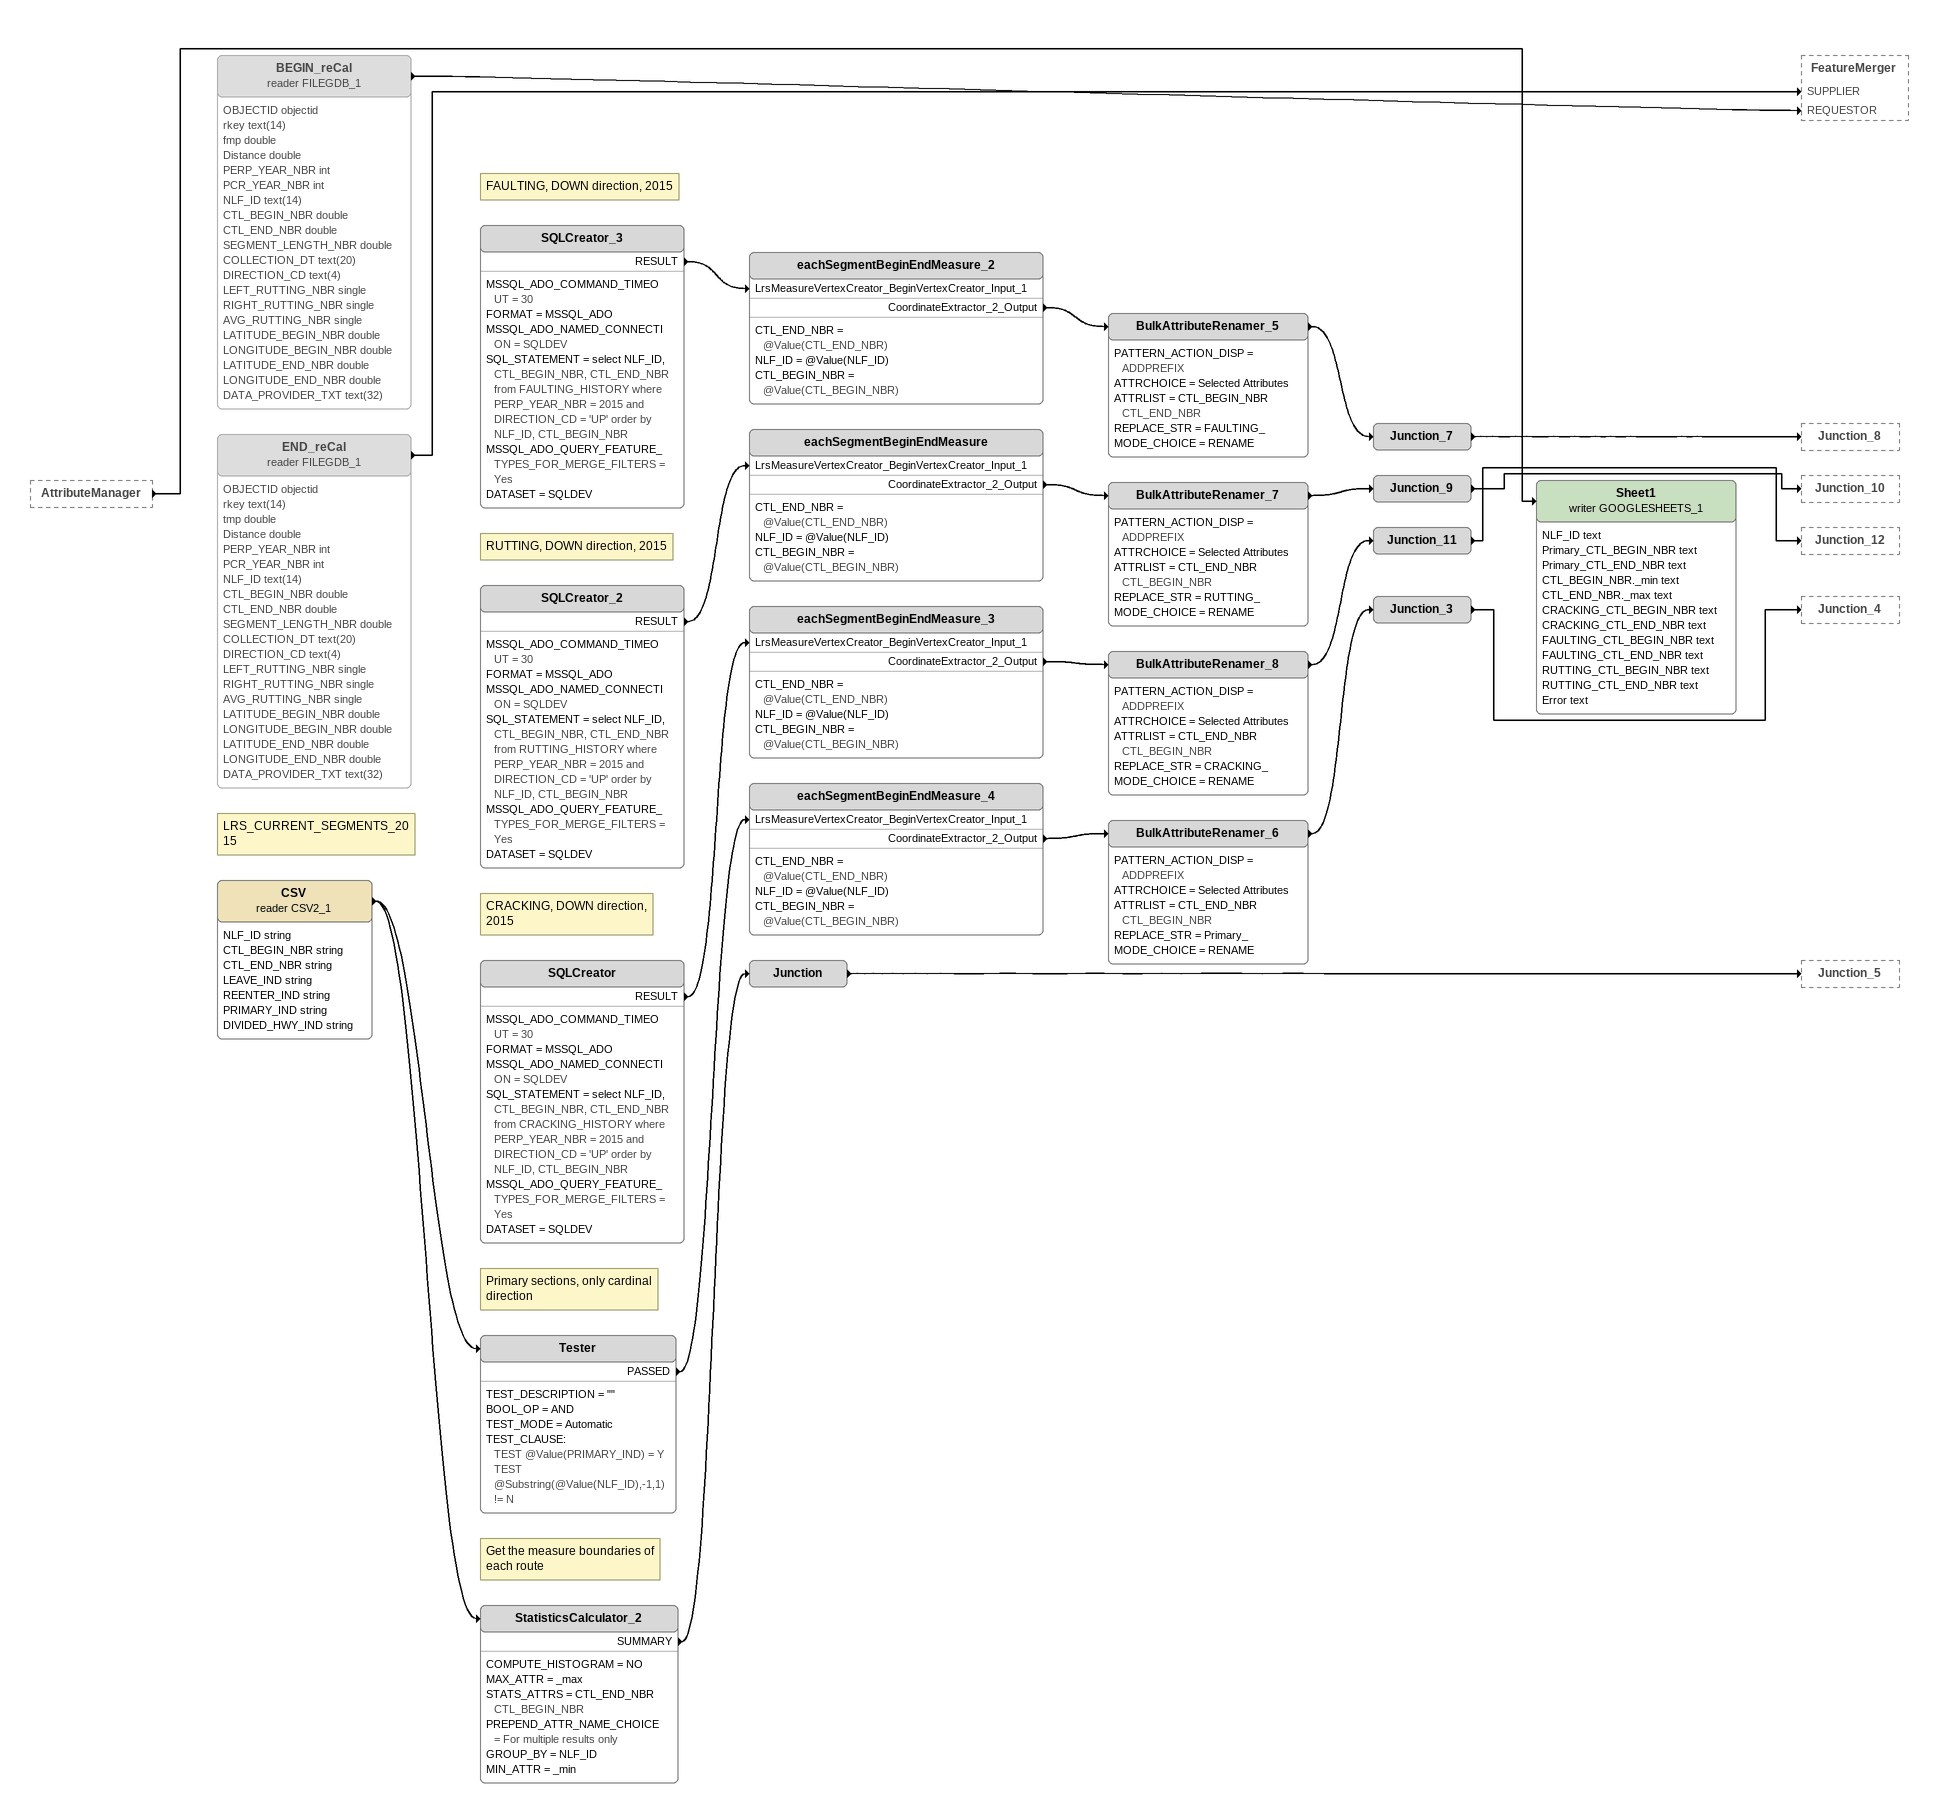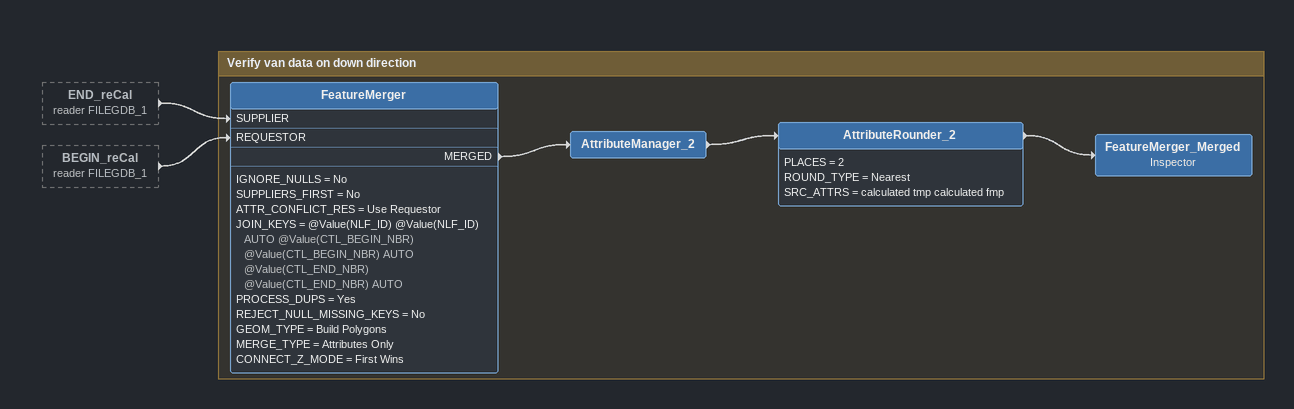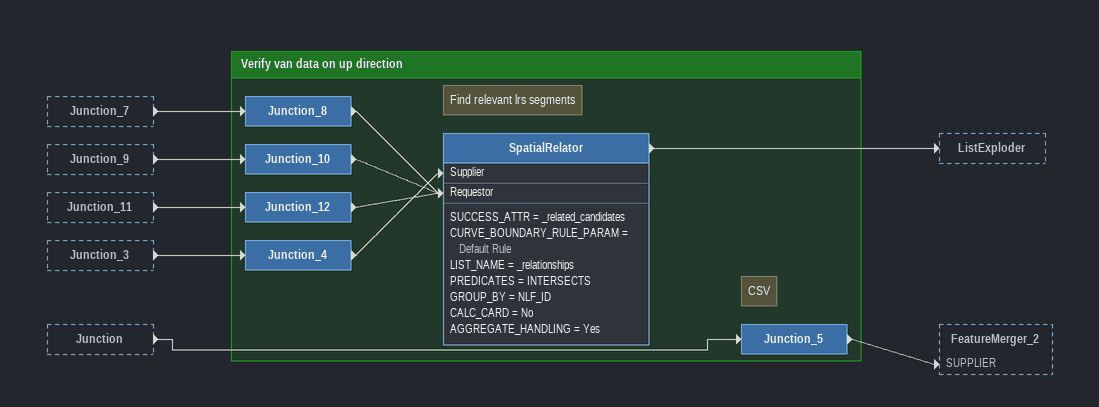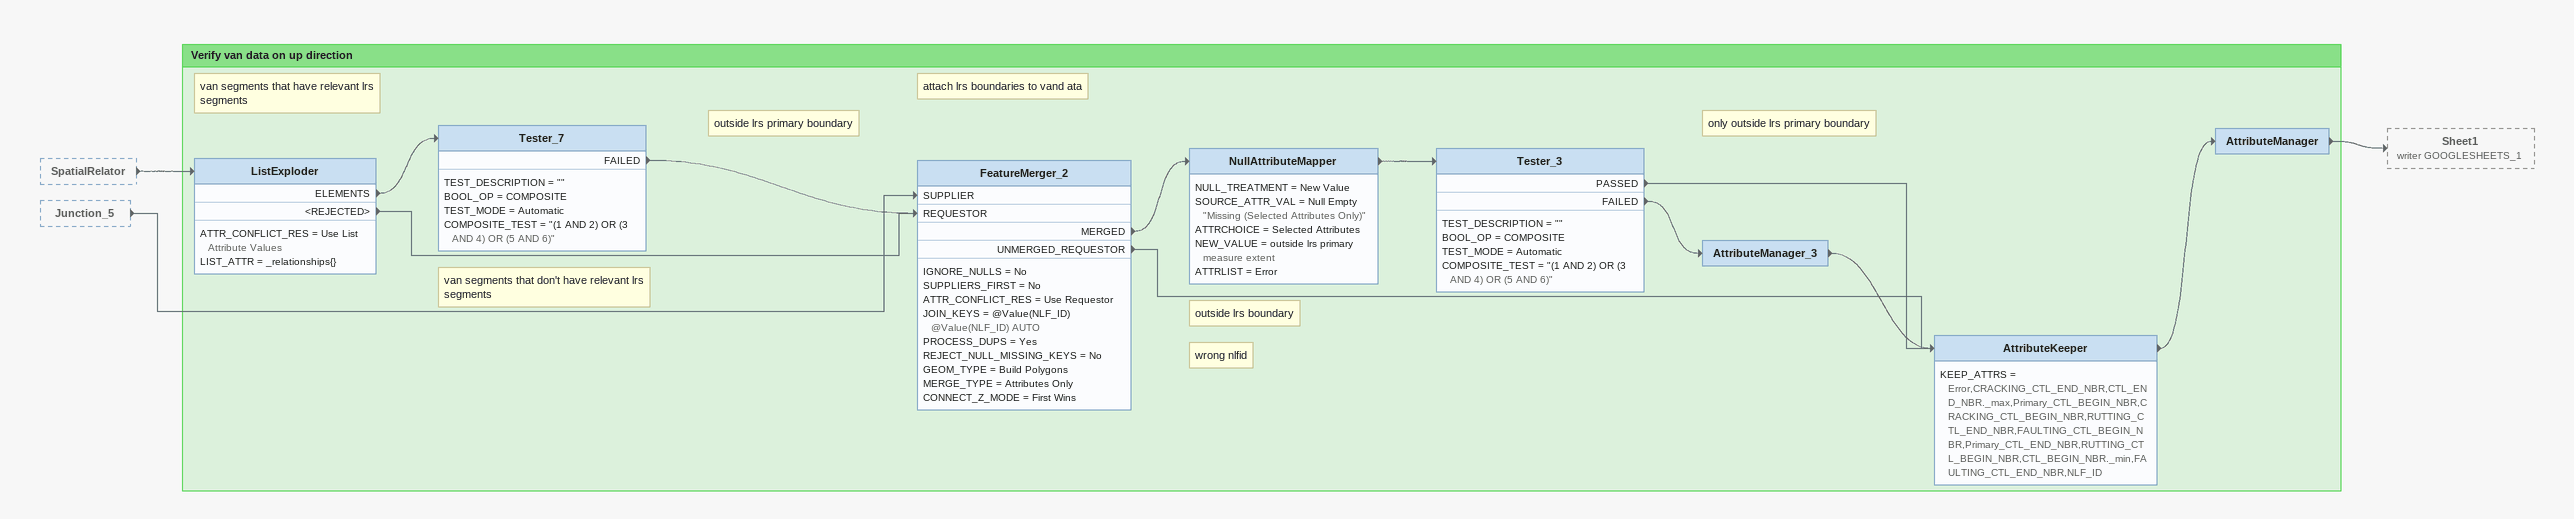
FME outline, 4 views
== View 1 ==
AttributeManager [outside]
    -> Sheet1 (writer GOOGLESHEETS_1)
Note: LRS_CURRENT_SEGMENTS_2015
CSV (reader CSV2_1)
    attributes: NLF_ID string, CTL_BEGIN_NBR string, CTL_END_NBR string, LEAVE_IND string, REENTER_IND string, PRIMARY_IND string, DIVIDED_HWY_IND string
    -> StatisticsCalculator_2
    -> Tester
Note: Primary sections, only cardinal direction
Tester
    TEST_DESCRIPTION = ""
    BOOL_OP = AND
    TEST_MODE = Automatic
    TEST_CLAUSE:
      TEST @Value(PRIMARY_IND) = Y
      TEST @Substring(@Value(NLF_ID),-1,1) != N
    PASSED -> eachSegmentBeginEndMeasure_4 [LrsMeasureVertexCreator_BeginVertexCreator_Input_1]
eachSegmentBeginEndMeasure_4
    CTL_END_NBR = @Value(CTL_END_NBR)
    NLF_ID = @Value(NLF_ID)
    CTL_BEGIN_NBR = @Value(CTL_BEGIN_NBR)
    CoordinateExtractor_2_Output -> BulkAttributeRenamer_6
BulkAttributeRenamer_6
    PATTERN_ACTION_DISP = ADDPREFIX
    ATTRCHOICE = Selected Attributes
    ATTRLIST = CTL_END_NBR CTL_BEGIN_NBR
    REPLACE_STR = Primary_
    MODE_CHOICE = RENAME
    -> Junction_3
Junction_3
    -> Junction_4
Note: Get the measure boundaries of each route
StatisticsCalculator_2
    COMPUTE_HISTOGRAM = NO
    MAX_ATTR = _max
    STATS_ATTRS = CTL_END_NBR CTL_BEGIN_NBR
    PREPEND_ATTR_NAME_CHOICE = For multiple results only
    GROUP_BY = NLF_ID
    MIN_ATTR = _min
    SUMMARY -> Junction
Junction
    -> Junction_5
BEGIN_reCal (reader FILEGDB_1) [off]
    attributes: OBJECTID objectid, rkey text(14), fmp double, Distance double, PERP_YEAR_NBR int, PCR_YEAR_NBR int, NLF_ID text(14), CTL_BEGIN_NBR double, CTL_END_NBR double, SEGMENT_LENGTH_NBR double, COLLECTION_DT text(20), DIRECTION_CD text(4), LEFT_RUTTING_NBR single, RIGHT_RUTTING_NBR single, AVG_RUTTING_NBR single, LATITUDE_BEGIN_NBR double, LONGITUDE_BEGIN_NBR double, LATITUDE_END_NBR double, LONGITUDE_END_NBR double, DATA_PROVIDER_TXT text(32)
    -> FeatureMerger [REQUESTOR]
END_reCal (reader FILEGDB_1) [off]
    attributes: OBJECTID objectid, rkey text(14), tmp double, Distance double, PERP_YEAR_NBR int, PCR_YEAR_NBR int, NLF_ID text(14), CTL_BEGIN_NBR double, CTL_END_NBR double, SEGMENT_LENGTH_NBR double, COLLECTION_DT text(20), DIRECTION_CD text(4), LEFT_RUTTING_NBR single, RIGHT_RUTTING_NBR single, AVG_RUTTING_NBR single, LATITUDE_BEGIN_NBR double, LONGITUDE_BEGIN_NBR double, LATITUDE_END_NBR double, LONGITUDE_END_NBR double, DATA_PROVIDER_TXT text(32)
    -> FeatureMerger [SUPPLIER]
Note: CRACKING, DOWN direction, 2015
SQLCreator
    MSSQL_ADO_COMMAND_TIMEOUT = 30
    FORMAT = MSSQL_ADO
    MSSQL_ADO_NAMED_CONNECTION = SQLDEV
    SQL_STATEMENT = select NLF_ID, CTL_BEGIN_NBR, CTL_END_NBR from CRACKING_HISTORY where PERP_YEAR_NBR = 2015 and DIRECTION_CD = 'UP' order by NLF_ID, CTL_BEGIN_NBR
    MSSQL_ADO_QUERY_FEATURE_TYPES_FOR_MERGE_FILTERS = Yes
    DATASET = SQLDEV
    RESULT -> eachSegmentBeginEndMeasure_3 [LrsMeasureVertexCreator_BeginVertexCreator_Input_1]
eachSegmentBeginEndMeasure_3
    CTL_END_NBR = @Value(CTL_END_NBR)
    NLF_ID = @Value(NLF_ID)
    CTL_BEGIN_NBR = @Value(CTL_BEGIN_NBR)
    CoordinateExtractor_2_Output -> BulkAttributeRenamer_8
BulkAttributeRenamer_8
    PATTERN_ACTION_DISP = ADDPREFIX
    ATTRCHOICE = Selected Attributes
    ATTRLIST = CTL_END_NBR CTL_BEGIN_NBR
    REPLACE_STR = CRACKING_
    MODE_CHOICE = RENAME
    -> Junction_11
Junction_11
    -> Junction_12
Note: FAULTING, DOWN direction, 2015
SQLCreator_3
    MSSQL_ADO_COMMAND_TIMEOUT = 30
    FORMAT = MSSQL_ADO
    MSSQL_ADO_NAMED_CONNECTION = SQLDEV
    SQL_STATEMENT = select NLF_ID, CTL_BEGIN_NBR, CTL_END_NBR from FAULTING_HISTORY where PERP_YEAR_NBR = 2015 and DIRECTION_CD = 'UP' order by NLF_ID, CTL_BEGIN_NBR
    MSSQL_ADO_QUERY_FEATURE_TYPES_FOR_MERGE_FILTERS = Yes
    DATASET = SQLDEV
    RESULT -> eachSegmentBeginEndMeasure_2 [LrsMeasureVertexCreator_BeginVertexCreator_Input_1]
eachSegmentBeginEndMeasure_2
    CTL_END_NBR = @Value(CTL_END_NBR)
    NLF_ID = @Value(NLF_ID)
    CTL_BEGIN_NBR = @Value(CTL_BEGIN_NBR)
    CoordinateExtractor_2_Output -> BulkAttributeRenamer_5
BulkAttributeRenamer_5
    PATTERN_ACTION_DISP = ADDPREFIX
    ATTRCHOICE = Selected Attributes
    ATTRLIST = CTL_BEGIN_NBR CTL_END_NBR
    REPLACE_STR = FAULTING_
    MODE_CHOICE = RENAME
    -> Junction_7
Junction_7
    -> Junction_8
Note: RUTTING, DOWN direction, 2015
SQLCreator_2
    MSSQL_ADO_COMMAND_TIMEOUT = 30
    FORMAT = MSSQL_ADO
    MSSQL_ADO_NAMED_CONNECTION = SQLDEV
    SQL_STATEMENT = select NLF_ID, CTL_BEGIN_NBR, CTL_END_NBR from RUTTING_HISTORY where PERP_YEAR_NBR = 2015 and DIRECTION_CD = 'UP' order by NLF_ID, CTL_BEGIN_NBR
    MSSQL_ADO_QUERY_FEATURE_TYPES_FOR_MERGE_FILTERS = Yes
    DATASET = SQLDEV
    RESULT -> eachSegmentBeginEndMeasure [LrsMeasureVertexCreator_BeginVertexCreator_Input_1]
eachSegmentBeginEndMeasure
    CTL_END_NBR = @Value(CTL_END_NBR)
    NLF_ID = @Value(NLF_ID)
    CTL_BEGIN_NBR = @Value(CTL_BEGIN_NBR)
    CoordinateExtractor_2_Output -> BulkAttributeRenamer_7
BulkAttributeRenamer_7
    PATTERN_ACTION_DISP = ADDPREFIX
    ATTRCHOICE = Selected Attributes
    ATTRLIST = CTL_END_NBR CTL_BEGIN_NBR
    REPLACE_STR = RUTTING_
    MODE_CHOICE = RENAME
    -> Junction_9
Junction_9
    -> Junction_10
Sheet1 (writer GOOGLESHEETS_1)
    attributes: NLF_ID text, Primary_CTL_BEGIN_NBR text, Primary_CTL_END_NBR text, CTL_BEGIN_NBR._min text, CTL_END_NBR._max text, CRACKING_CTL_BEGIN_NBR text, CRACKING_CTL_END_NBR text, FAULTING_CTL_BEGIN_NBR text, FAULTING_CTL_END_NBR text, RUTTING_CTL_BEGIN_NBR text, RUTTING_CTL_END_NBR text, Error text

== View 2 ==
END_reCal (reader FILEGDB_1) [outside]
    -> FeatureMerger [SUPPLIER]
BEGIN_reCal (reader FILEGDB_1) [outside]
    -> FeatureMerger [REQUESTOR]

Bookmark: Verify van data on down direction
FeatureMerger
    IGNORE_NULLS = No
    SUPPLIERS_FIRST = No
    ATTR_CONFLICT_RES = Use Requestor
    JOIN_KEYS = @Value(NLF_ID) @Value(NLF_ID) AUTO @Value(CTL_BEGIN_NBR) @Value(CTL_BEGIN_NBR) AUTO @Value(CTL_END_NBR) @Value(CTL_END_NBR) AUTO
    PROCESS_DUPS = Yes
    REJECT_NULL_MISSING_KEYS = No
    GEOM_TYPE = Build Polygons
    MERGE_TYPE = Attributes Only
    CONNECT_Z_MODE = First Wins
    MERGED -> AttributeManager_2
AttributeManager_2
    -> AttributeRounder_2
AttributeRounder_2
    PLACES = 2
    ROUND_TYPE = Nearest
    SRC_ATTRS = calculated tmp calculated fmp
    -> FeatureMerger_Merged
FeatureMerger_Merged: Inspector

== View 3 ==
Junction_7 [outside]
    -> Junction_8
Junction_9 [outside]
    -> Junction_10
Junction_11 [outside]
    -> Junction_12
Junction_3 [outside]
    -> Junction_4
Junction [outside]
    -> Junction_5

Bookmark: Verify van data on up direction
Junction_4
    -> SpatialRelator [Supplier]
Note: CSV
Junction_5
    -> FeatureMerger_2 [SUPPLIER]
Junction_12
    -> SpatialRelator [Requestor]
Junction_8
    -> SpatialRelator [Requestor]
Junction_10
    -> SpatialRelator [Requestor]
Note: Find relevant lrs segments
SpatialRelator
    SUCCESS_ATTR = _related_candidates
    CURVE_BOUNDARY_RULE_PARAM = Default Rule
    LIST_NAME = _relationships
    PREDICATES = INTERSECTS
    GROUP_BY = NLF_ID
    CALC_CARD = No
    AGGREGATE_HANDLING = Yes
    -> ListExploder

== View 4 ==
SpatialRelator [outside]
    -> ListExploder
Junction_5 [outside]
    -> FeatureMerger_2 [SUPPLIER]

Bookmark: Verify van data on up direction
Note: van segments that have relevant lrs segments
Note: van segments that don't have relevant lrs segments
ListExploder
    ATTR_CONFLICT_RES = Use List Attribute Values
    LIST_ATTR = _relationships{}
    ELEMENTS -> Tester_7
    <REJECTED> -> FeatureMerger_2 [REQUESTOR]
Note: outside lrs primary boundary
Tester_7
    TEST_DESCRIPTION = ""
    BOOL_OP = COMPOSITE
    TEST_MODE = Automatic
    COMPOSITE_TEST = "(1 AND 2) OR (3 AND 4) OR (5 AND 6)"
    FAILED -> FeatureMerger_2 [REQUESTOR]
Note: attach lrs boundaries to vand ata
FeatureMerger_2
    IGNORE_NULLS = No
    SUPPLIERS_FIRST = No
    ATTR_CONFLICT_RES = Use Requestor
    JOIN_KEYS = @Value(NLF_ID) @Value(NLF_ID) AUTO
    PROCESS_DUPS = Yes
    REJECT_NULL_MISSING_KEYS = No
    GEOM_TYPE = Build Polygons
    MERGE_TYPE = Attributes Only
    CONNECT_Z_MODE = First Wins
    MERGED -> NullAttributeMapper
    UNMERGED_REQUESTOR -> AttributeKeeper
Note: outside lrs boundary
NullAttributeMapper
    NULL_TREATMENT = New Value
    SOURCE_ATTR_VAL = Null Empty "Missing (Selected Attributes Only)"
    ATTRCHOICE = Selected Attributes
    NEW_VALUE = outside lrs primary measure extent
    ATTRLIST = Error
    -> Tester_3
Note: only outside lrs primary boundary
Tester_3
    TEST_DESCRIPTION = ""
    BOOL_OP = COMPOSITE
    TEST_MODE = Automatic
    COMPOSITE_TEST = "(1 AND 2) OR (3 AND 4) OR (5 AND 6)"
    PASSED -> AttributeKeeper
    FAILED -> AttributeManager_3
Note: wrong nlfid
AttributeManager_3
    -> AttributeKeeper
AttributeKeeper
    KEEP_ATTRS = Error,CRACKING_CTL_END_NBR,CTL_END_NBR._max,Primary_CTL_BEGIN_NBR,CRACKING_CTL_BEGIN_NBR,RUTTING_CTL_END_NBR,FAULTING_CTL_BEGIN_NBR,Primary_CTL_END_NBR,RUTTING_CTL_BEGIN_NBR,CTL_BEGIN_NBR._min,FAULTING_CTL_END_NBR,NLF_ID
    -> AttributeManager
AttributeManager
    -> Sheet1 (writer GOOGLESHEETS_1)
